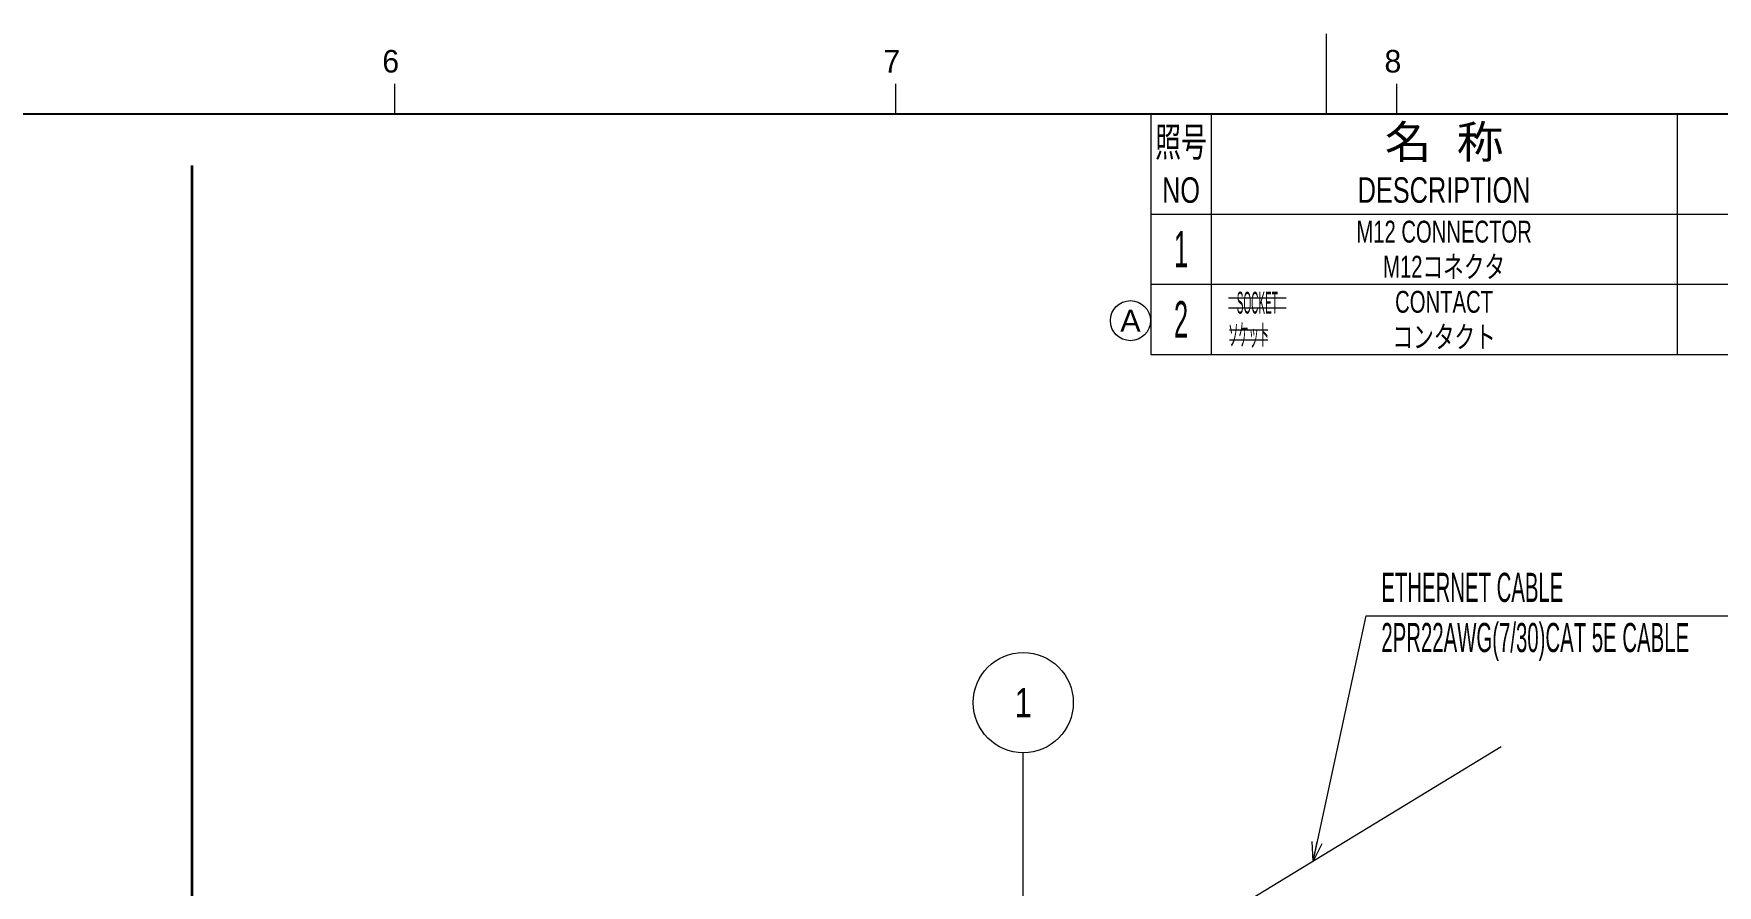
# Model space of a CAD drawing. Header units: millimetres. Extents: x 7 to 587, y 2 to 418.
# Drawn here: x 297 to 465, y 333 to 418 of the extents above; entities that cross this region are included whole.
import ezdxf
from ezdxf.enums import TextEntityAlignment as Align

# ---------------------------------------------------------------- set-up
doc = ezdxf.new("R2010")
doc.units = ezdxf.units.MM
for name, color, linetype in [('GR01_01', 7, 'Continuous'), ('図面枠C7M', 7, 'Continuous'), ('表題、部品表', 7, 'Continuous'), ('表題、部品表_01', 7, 'Continuous'), ('表題、部品表_02', 7, 'Continuous'), ('表題、部品表_03', 7, 'Continuous'), ('表題、部品表_Layer1', 7, 'Continuous')]:
    doc.layers.add(name, color=color, linetype=linetype)
doc.styles.add('HG丸ｺﾞｼｯｸM-PRO', font='')
doc.styles.get('HG丸ｺﾞｼｯｸM-PRO').set_extended_font_data('HG丸ｺﾞｼｯｸM-PRO')

# ---------------------------------------------------------------- blocks, each defined once
blk = doc.blocks.new('BLKF023')
at = {"layer": '図面枠C7M', "color": 4, "linetype": 'Continuous', "lineweight": 13}
for p, q in [((426, 410), (426, 418)), ((333, 413), (333, 410)), ((383, 413), (383, 410)), ((433, 413), (433, 410))]:
    blk.add_line(p, q, dxfattribs=at)
at = {"layer": '図面枠C7M', "color": 2, "linetype": 'Continuous', "lineweight": 25}
blk.add_line((33, 410), (587, 410), dxfattribs=at)
at = {"layer": '図面枠C7M', "color": 4, "linetype": 'Continuous', "lineweight": 13, "style": 'HG丸ｺﾞｼｯｸM-PRO', "width": 1.003994}
for s, p in [('6', (331.79, 413.45)), ('7', (381.79, 413.45)), ('8', (431.8, 413.45))]:
    blk.add_text(s, height=2.25, dxfattribs=at).set_placement(p, align=Align.BOTTOM_LEFT)
blk = doc.blocks.new('BLKF029')
at = {"layer": '表題、部品表_01', "color": 4, "linetype": 'Continuous', "lineweight": 13}
for p, q in [((408.5, 410), (408.5, 400)), ((408.5, 410), (587, 410)), ((414.5, 410), (414.5, 400)), ((461, 410), (461, 400)), ((408.5, 400), (587, 400))]:
    blk.add_line(p, q, dxfattribs=at)
at = {"layer": '表題、部品表_01', "color": 3, "linetype": 'Continuous', "lineweight": 35, "style": 'HG丸ｺﾞｼｯｸM-PRO'}
for s, height, width, p in [('照号', 2.909, 0.651535, (411.5, 407.2)), ('名  称', 3.273, 1.042426, (437.75, 407.2)), ('NO', 2.545, 0.740841, (411.5, 402.4)), ('DESCRIPTION', 2.5455, 0.741365, (437.75, 402.4))]:
    blk.add_text(s, height=height, dxfattribs=dict(at, width=width)).set_placement(p, align=Align.MIDDLE_CENTER)
blk = doc.blocks.new('BLKF028')
at = {"layer": '表題、部品表_01', "color": 3, "linetype": 'Continuous', "lineweight": 13}
blk.add_blockref('BLKF029', (0, 0), dxfattribs=at)
blk = doc.blocks.new('BLKF030')
at = {"layer": '表題、部品表_02', "color": 4, "linetype": 'Continuous', "lineweight": 13}
for p, q in [((408.5, 400), (408.5, 393)), ((408.5, 400), (587, 400)), ((414.5, 400), (414.5, 393)), ((461, 400), (461, 393)), ((408.5, 393), (587, 393))]:
    blk.add_line(p, q, dxfattribs=at)
blk = doc.blocks.new('BLKF032')
at = {"layer": '表題、部品表_02', "color": 4, "linetype": 'Continuous', "lineweight": 13}
for p, q in [((408.5, 393), (408.5, 386)), ((408.5, 393), (587, 393)), ((414.5, 393), (414.5, 386)), ((461, 393), (461, 386)), ((408.5, 386), (587, 386))]:
    blk.add_line(p, q, dxfattribs=at)
blk = doc.blocks.new('FXTIP_ARROW_S')
at = {"color": 0, "linetype": 'Continuous', "lineweight": -2}
for q in [(-1, 0), (-0.966, 0.259), (-0.966, -0.259)]:
    blk.add_line((0, 0), q, dxfattribs=at)
blk = doc.blocks.new('BLKF035')
at = {"layer": '表題、部品表_Layer1', "color": 4, "linetype": 'Continuous', "lineweight": 13}
blk.add_circle((406.45, 389.37), 2, dxfattribs=at)
at = {"layer": '表題、部品表_Layer1', "color": 4, "linetype": 'Continuous', "lineweight": 13, "style": 'HG丸ｺﾞｼｯｸM-PRO', "width": 1.042301}
blk.add_text('A', height=2.18, dxfattribs=at).set_placement((406.45, 389.37), align=Align.MIDDLE_CENTER)

msp = doc.modelspace()

# ---------------------------------------------------------------- linework, layer by layer
at = {"layer": 'GR01_01', "color": 3, "linetype": 'Continuous', "lineweight": 13}
for p, q in [((424.67, 335.42), (429.98, 359.93)), ((429.98, 359.93), (485, 359.93)), ((443.44, 346.86), (416.12, 330.21))]:
    msp.add_line(p, q, dxfattribs=at)
at = {"layer": '表題、部品表', "color": 3, "linetype": 'Continuous', "lineweight": 35}
msp.add_line((312.81, 18.49), (312.81, 404.85), dxfattribs=at)
at = {"layer": '表題、部品表', "color": 4, "linetype": 'Continuous', "lineweight": 13}
msp.add_line((395.75, 322.58), (395.75, 346.26), dxfattribs=at)
msp.add_circle((395.75, 351.26), 5, dxfattribs=at)
at = {"layer": '表題、部品表_Layer1', "color": 7, "linetype": 'Continuous', "lineweight": 13}
for p, q in [((416.23, 391.66), (421.99, 391.66)), ((416.23, 390.66), (421.99, 390.66)), ((416.33, 388.46), (420.17, 388.46)), ((416.33, 387.46), (420.17, 387.46))]:
    msp.add_line(p, q, dxfattribs=at)

# ---------------------------------------------------------------- block references
at = {"layer": 'GR01_01', "color": 3, "linetype": 'Continuous', "lineweight": 13, "xscale": 2, "yscale": 2, "rotation": 257.7605565142019}
msp.add_blockref('FXTIP_ARROW_S', (424.67, 335.42), dxfattribs=at)
at = {"layer": '図面枠C7M', "color": 4, "linetype": 'Continuous', "lineweight": 13}
msp.add_blockref('BLKF023', (0, 0), dxfattribs=at)
at = {"layer": '表題、部品表_01', "color": 3, "linetype": 'Continuous', "lineweight": 13}
msp.add_blockref('BLKF028', (0, 0), dxfattribs=at)
at = {"layer": '表題、部品表_02', "color": 4, "linetype": 'Continuous', "lineweight": 13}
for name in ['BLKF030', 'BLKF032']:
    msp.add_blockref(name, (0, 0), dxfattribs=at)
at = {"layer": '表題、部品表_Layer1', "color": 4, "linetype": 'Continuous', "lineweight": 13}
msp.add_blockref('BLKF035', (0, 0), dxfattribs=at)

# ---------------------------------------------------------------- texts
at = {"layer": 'GR01_01', "color": 3, "linetype": 'Continuous', "lineweight": 35, "style": 'HG丸ｺﾞｼｯｸM-PRO'}
for s, width, p in [('ETHERNET CABLE', 0.521888, (431.49, 360.43)), ('2PR22AWG(7/30)CAT 5E CABLE', 0.522263, (431.49, 355.43))]:
    msp.add_text(s, height=2.9091, dxfattribs=dict(at, width=width)).set_placement(p, align=Align.BOTTOM_LEFT)
at = {"layer": '表題、部品表', "color": 3, "linetype": 'Continuous', "lineweight": 13, "style": 'HG丸ｺﾞｼｯｸM-PRO', "width": 0.784542}
msp.add_text('1', height=2.91, rotation=0, dxfattribs=at).set_placement((395.75, 351.26), align=Align.MIDDLE_CENTER)
at = {"layer": '表題、部品表_03', "color": 3, "linetype": 'Continuous', "lineweight": 35, "style": 'HG丸ｺﾞｼｯｸM-PRO'}
for s, height, width, p in [('1', 3.64, 0.521199, (411.5, 396.5)), ('M12 CONNECTOR', 2.1818, 0.692156, (437.75, 398.25)), ('M12コネクタ', 2.182, 0.692204, (437.75, 394.75)), ('CONTACT', 2.182, 0.693308, (437.75, 391.25)), ('2', 3.64, 0.521199, (411.5, 389.5)), ('コンタクト', 2.182, 0.692256, (437.75, 387.75))]:
    msp.add_text(s, height=height, dxfattribs=dict(at, width=width)).set_placement(p, align=Align.MIDDLE_CENTER)
at = {"layer": '表題、部品表_Layer1', "color": 3, "linetype": 'Continuous', "lineweight": 35, "style": 'HG丸ｺﾞｼｯｸM-PRO'}
for s, width, p in [('SOCKET', 0.34187, (419.11, 391.16)), ('ソケット', 0.342056, (418.25, 387.96))]:
    msp.add_text(s, height=2.182, dxfattribs=dict(at, width=width)).set_placement(p, align=Align.MIDDLE_CENTER)

doc.saveas('drawing.dxf')
